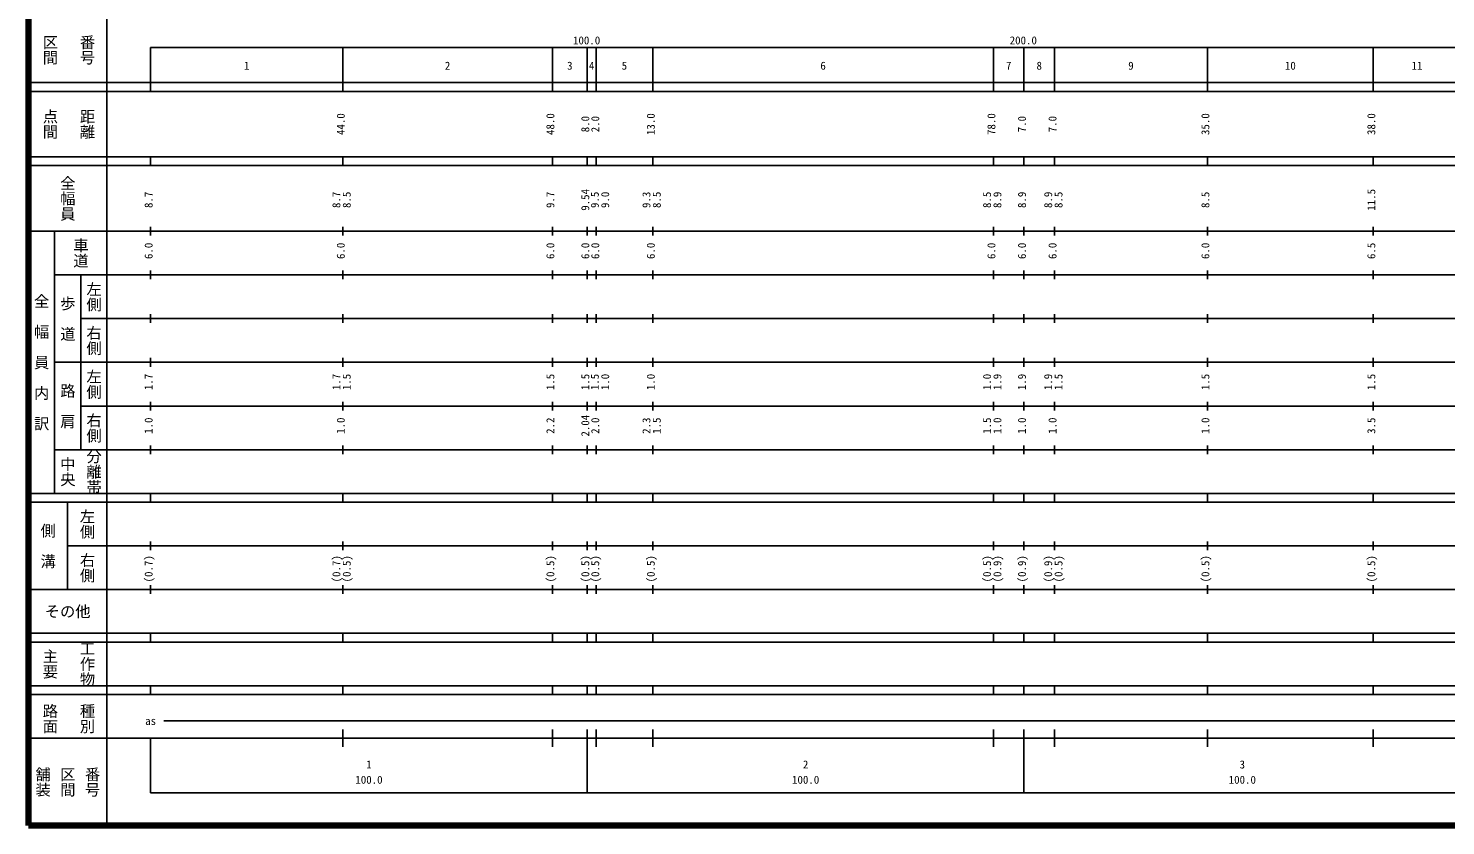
# Model space of a CAD drawing. Units: millimetres on the paper, enlarged 1000 times. Extents: x 40000 to 680000, y 20000 to 380000.
# Drawn here: x 40000 to 364565, y 20000 to 202409 of the extents above; entities that cross this region are included whole.
import ezdxf
from ezdxf.enums import TextEntityAlignment as Align

# ---------------------------------------------------------------- set-up
doc = ezdxf.new("R2010")
doc.units = ezdxf.units.MM
doc.header["$LTSCALE"] = 1000
doc.layers.add('M-TTL', color=2, linetype='Continuous', lineweight=140)
doc.layers.add('M-TTL-BAND', color=7, linetype='Continuous', lineweight=25)
doc.styles.add('@ＭＳ ゴシック', font='')
doc.styles.add('ＭＳ ゴシック', font='')
doc.styles.get('@ＭＳ ゴシック').set_extended_font_data('@MS Gothic')
doc.styles.get('ＭＳ ゴシック').set_extended_font_data('MS Gothic')

msp = doc.modelspace()

# ---------------------------------------------------------------- linework, layer by layer
at = {"layer": 'M-TTL'}
for p, q in [((40000, 380000), (40000, 20000)), ((40000, 20000), (680000, 20000))]:
    msp.add_line(p, q, dxfattribs=at)
at = {"layer": 'M-TTL-BAND'}
for p, q in [((58000, 370000), (58000, 20000)), ((68000, 198000), (579000, 198000)), ((68000, 198000), (68000, 188000)), ((112000, 188000), (112000, 198000)), ((160000, 188000), (160000, 198000)), ((168000, 188000), (168000, 198000)), ((170000, 188000), (170000, 198000)), ((183000, 188000), (183000, 198000)), ((261000, 188000), (261000, 198000)), ((268000, 188000), (268000, 198000)), ((275000, 188000), (275000, 198000)), ((310000, 188000), (310000, 198000)), ((348000, 188000), (348000, 198000)), ((40000, 190000), (579000, 190000)), ((40000, 188000), (579000, 188000)), ((40000, 173000), (579000, 173000)), ((68000, 171000), (68000, 173000)), ((112000, 171000), (112000, 173000)), ((160000, 171000), (160000, 173000)), ((168000, 171000), (168000, 173000)), ((170000, 171000), (170000, 173000)), ((183000, 171000), (183000, 173000)), ((261000, 171000), (261000, 173000)), ((268000, 171000), (268000, 173000)), ((275000, 171000), (275000, 173000)), ((310000, 171000), (310000, 173000)), ((348000, 171000), (348000, 173000)), ((40000, 171000), (579000, 171000)), ((40000, 156000), (579000, 156000)), ((46000, 96000), (46000, 156000)), ((68000, 155000), (68000, 157000)), ((112000, 155000), (112000, 157000)), ((160000, 155000), (160000, 157000)), ((168000, 155000), (168000, 157000)), ((170000, 155000), (170000, 157000)), ((183000, 155000), (183000, 157000)), ((261000, 155000), (261000, 157000)), ((268000, 155000), (268000, 157000)), ((275000, 155000), (275000, 157000)), ((310000, 155000), (310000, 157000)), ((348000, 155000), (348000, 157000)), ((68000, 145000), (68000, 147000)), ((112000, 145000), (112000, 147000)), ((160000, 145000), (160000, 147000)), ((168000, 145000), (168000, 147000)), ((170000, 145000), (170000, 147000)), ((183000, 145000), (183000, 147000)), ((261000, 145000), (261000, 147000)), ((268000, 145000), (268000, 147000)), ((275000, 145000), (275000, 147000)), ((310000, 145000), (310000, 147000)), ((348000, 145000), (348000, 147000)), ((46000, 146000), (579000, 146000)), ((52000, 146000), (52000, 106000)), ((68000, 135000), (68000, 137000)), ((112000, 135000), (112000, 137000)), ((160000, 135000), (160000, 137000)), ((168000, 135000), (168000, 137000)), ((170000, 135000), (170000, 137000)), ((183000, 135000), (183000, 137000)), ((261000, 135000), (261000, 137000)), ((268000, 135000), (268000, 137000)), ((275000, 135000), (275000, 137000)), ((310000, 135000), (310000, 137000)), ((348000, 135000), (348000, 137000)), ((52000, 136000), (579000, 136000)), ((68000, 125000), (68000, 127000)), ((112000, 125000), (112000, 127000)), ((160000, 125000), (160000, 127000)), ((168000, 125000), (168000, 127000)), ((170000, 125000), (170000, 127000)), ((183000, 125000), (183000, 127000)), ((261000, 125000), (261000, 127000)), ((268000, 125000), (268000, 127000)), ((275000, 125000), (275000, 127000)), ((310000, 125000), (310000, 127000)), ((348000, 125000), (348000, 127000)), ((46000, 126000), (579000, 126000)), ((68000, 115000), (68000, 117000)), ((112000, 115000), (112000, 117000)), ((160000, 115000), (160000, 117000)), ((168000, 115000), (168000, 117000)), ((170000, 115000), (170000, 117000)), ((183000, 115000), (183000, 117000)), ((261000, 115000), (261000, 117000)), ((268000, 115000), (268000, 117000)), ((275000, 115000), (275000, 117000)), ((310000, 115000), (310000, 117000)), ((348000, 115000), (348000, 117000)), ((52000, 116000), (579000, 116000)), ((46000, 106000), (579000, 106000)), ((68000, 105000), (68000, 107000)), ((112000, 105000), (112000, 107000)), ((160000, 105000), (160000, 107000)), ((168000, 105000), (168000, 107000)), ((170000, 105000), (170000, 107000)), ((183000, 105000), (183000, 107000)), ((261000, 105000), (261000, 107000)), ((268000, 105000), (268000, 107000)), ((275000, 105000), (275000, 107000)), ((310000, 105000), (310000, 107000)), ((348000, 105000), (348000, 107000)), ((40000, 96000), (579000, 96000)), ((68000, 94000), (68000, 96000)), ((112000, 94000), (112000, 96000)), ((160000, 94000), (160000, 96000)), ((168000, 94000), (168000, 96000)), ((170000, 94000), (170000, 96000)), ((183000, 94000), (183000, 96000)), ((261000, 94000), (261000, 96000)), ((268000, 94000), (268000, 96000)), ((275000, 94000), (275000, 96000)), ((310000, 94000), (310000, 96000)), ((348000, 94000), (348000, 96000)), ((40000, 94000), (579000, 94000)), ((49000, 94000), (49000, 74000)), ((68000, 83000), (68000, 85000)), ((112000, 83000), (112000, 85000)), ((160000, 83000), (160000, 85000)), ((168000, 83000), (168000, 85000)), ((170000, 83000), (170000, 85000)), ((183000, 83000), (183000, 85000)), ((261000, 83000), (261000, 85000)), ((268000, 83000), (268000, 85000)), ((275000, 83000), (275000, 85000)), ((310000, 83000), (310000, 85000)), ((348000, 83000), (348000, 85000)), ((49000, 84000), (579000, 84000)), ((68000, 73000), (68000, 75000)), ((112000, 73000), (112000, 75000)), ((160000, 73000), (160000, 75000)), ((168000, 73000), (168000, 75000)), ((170000, 73000), (170000, 75000)), ((183000, 73000), (183000, 75000)), ((261000, 73000), (261000, 75000)), ((268000, 73000), (268000, 75000)), ((275000, 73000), (275000, 75000)), ((310000, 73000), (310000, 75000)), ((348000, 73000), (348000, 75000)), ((40000, 74000), (579000, 74000)), ((40000, 64000), (579000, 64000)), ((40000, 62000), (579000, 62000)), ((68000, 62000), (68000, 64000)), ((112000, 62000), (112000, 64000)), ((160000, 62000), (160000, 64000)), ((168000, 62000), (168000, 64000)), ((170000, 62000), (170000, 64000)), ((183000, 62000), (183000, 64000)), ((261000, 62000), (261000, 64000)), ((268000, 62000), (268000, 64000)), ((275000, 62000), (275000, 64000)), ((310000, 62000), (310000, 64000)), ((348000, 62000), (348000, 64000)), ((40000, 52000), (579000, 52000)), ((68000, 50000), (68000, 52000)), ((112000, 50000), (112000, 52000)), ((160000, 50000), (160000, 52000)), ((168000, 50000), (168000, 52000)), ((170000, 50000), (170000, 52000)), ((183000, 50000), (183000, 52000)), ((261000, 50000), (261000, 52000)), ((268000, 50000), (268000, 52000)), ((275000, 50000), (275000, 52000)), ((310000, 50000), (310000, 52000)), ((348000, 50000), (348000, 52000)), ((40000, 50000), (579000, 50000)), ((71000, 44000), (570000, 44000)), ((40000, 40000), (579000, 40000)), ((68000, 40000), (68000, 27500)), ((112000, 38000), (112000, 42000)), ((160000, 38000), (160000, 42000)), ((168000, 27500), (168000, 42000)), ((170000, 38000), (170000, 42000)), ((183000, 38000), (183000, 42000)), ((261000, 38000), (261000, 42000)), ((268000, 27500), (268000, 42000)), ((275000, 38000), (275000, 42000)), ((310000, 38000), (310000, 42000)), ((348000, 38000), (348000, 42000)), ((68000, 27500), (579000, 27500))]:
    msp.add_line(p, q, dxfattribs=at)

# ---------------------------------------------------------------- texts
at = {"layer": 'M-TTL-BAND', "style": '@ＭＳ ゴシック'}
for s, p in [('区間', (45000, 197500)), ('番号', (53500, 197500)), ('点間', (45000, 180500)), ('距離', (53500, 180500)), ('全幅員', (49000, 163500)), ('車道', (52000, 151000)), ('左側', (55000, 141000)), ('全\u3000幅\u3000員\u3000内\u3000訳', (43000, 126000)), ('歩\u3000道', (49000, 136000)), ('右側', (55000, 131000)), ('左側', (55000, 121000)), ('路\u3000肩', (49000, 116000)), ('右側', (55000, 111000)), ('中央', (49000, 101000)), ('分離帯', (55000, 101000)), ('左側', (53500, 89000)), ('側\u3000溝', (44500, 84000)), ('右側', (53500, 79000)), ('工作物', (53500, 57000)), ('主要', (45000, 57000)), ('路面', (45000, 44500)), ('種別', (53500, 44500)), ('舗装', (43333, 30000)), ('区間', (49000, 30000)), ('番号', (54667, 30000))]:
    msp.add_text(s, height=2566, rotation=270, dxfattribs=at).set_placement(p, align=Align.MIDDLE_CENTER)
at = {"layer": 'M-TTL-BAND', "style": 'ＭＳ ゴシック'}
for s, p in [('100.0', (167844, 198195)), ('200.0', (267844, 198195)), ('2', (136000, 192405)), ('3', (164000, 192405)), ('6', (222000, 192405)), ('8', (271500, 192405)), ('9', (292500, 192405)), ('10', (329000, 192405)), ('1', (90000, 192405)), ('4', (169000, 192405)), ('5', (176500, 192405)), ('7', (264500, 192405)), ('11', (358000, 192405)), ('as', (68000, 42500)), ('1', (118000, 32523)), ('2', (218000, 32523)), ('3', (318000, 32523)), ('100.0', (118000, 29033)), ('100.0', (218000, 29033)), ('100.0', (318000, 29033))]:
    msp.add_text(s, height=1833, dxfattribs=at).set_placement(p, align=Align.BOTTOM_CENTER)
for s, p in [('44.0', (113000, 180500)), ('48.0', (161000, 180500)), ('8.0', (169000, 180500)), ('2.0', (171282, 180500)), ('13.0', (184000, 180500)), ('78.0', (262000, 180500)), ('7.0', (269000, 180500)), ('7.0', (276000, 180500)), ('35.0', (311000, 180500)), ('38.0', (349000, 180500)), ('9.54', (169000, 163174)), ('8.7', (69000, 163174)), ('8.7', (112000, 163174)), ('8.5', (114370, 163174)), ('9.7', (161000, 163174)), ('9.5', (171184, 163174)), ('9.0', (173554, 163174)), ('9.3', (183000, 163174)), ('8.5', (185370, 163174)), ('8.5', (261000, 163174)), ('8.9', (263370, 163174)), ('8.9', (269000, 163174)), ('8.9', (275000, 163174)), ('8.5', (277370, 163174)), ('8.5', (311000, 163174)), ('11.5', (349000, 163174)), ('6.0', (69000, 151500)), ('6.0', (113000, 151500)), ('6.0', (161000, 151500)), ('6.0', (169000, 151500)), ('6.0', (171282, 151500)), ('6.0', (184000, 151500)), ('6.0', (262000, 151500)), ('6.0', (269000, 151500)), ('6.0', (276000, 151500)), ('6.0', (311000, 151500)), ('6.5', (349000, 151500)), ('1.7', (69000, 121500)), ('1.7', (112000, 121500)), ('1.5', (114370, 121500)), ('1.5', (161000, 121500)), ('1.5', (169000, 121500)), ('1.5', (171184, 121500)), ('1.0', (173554, 121500)), ('1.0', (184000, 121500)), ('1.0', (261000, 121500)), ('1.9', (263370, 121500)), ('1.9', (269000, 121500)), ('1.9', (275000, 121500)), ('1.5', (277370, 121500)), ('1.5', (311000, 121500)), ('1.5', (349000, 121500)), ('2.04', (169000, 111500)), ('1.0', (69000, 111500)), ('1.0', (113000, 111500)), ('2.2', (161000, 111500)), ('2.0', (171282, 111500)), ('2.3', (183000, 111500)), ('1.5', (185370, 111500)), ('1.5', (261000, 111500)), ('1.0', (263370, 111500)), ('1.0', (269000, 111500)), ('1.0', (276000, 111500)), ('1.0', (311000, 111500)), ('3.5', (349000, 111500)), ('(0.7)', (69000, 78764)), ('(0.7)', (112000, 78764)), ('(0.5)', (114370, 78764)), ('(0.5)', (161000, 78764)), ('(0.5)', (169000, 78764)), ('(0.5)', (171282, 78764)), ('(0.5)', (184000, 78764)), ('(0.5)', (261000, 78764)), ('(0.9)', (263370, 78764)), ('(0.9)', (269000, 78764)), ('(0.9)', (275000, 78764)), ('(0.5)', (277370, 78764)), ('(0.5)', (311000, 78764)), ('(0.5)', (349000, 78764))]:
    msp.add_text(s, height=1833, rotation=90, dxfattribs=at).set_placement(p, align=Align.BOTTOM_CENTER)
msp.add_text('その他', height=2566, dxfattribs=at).set_placement((49000, 69000), align=Align.MIDDLE_CENTER)

doc.saveas('drawing.dxf')
